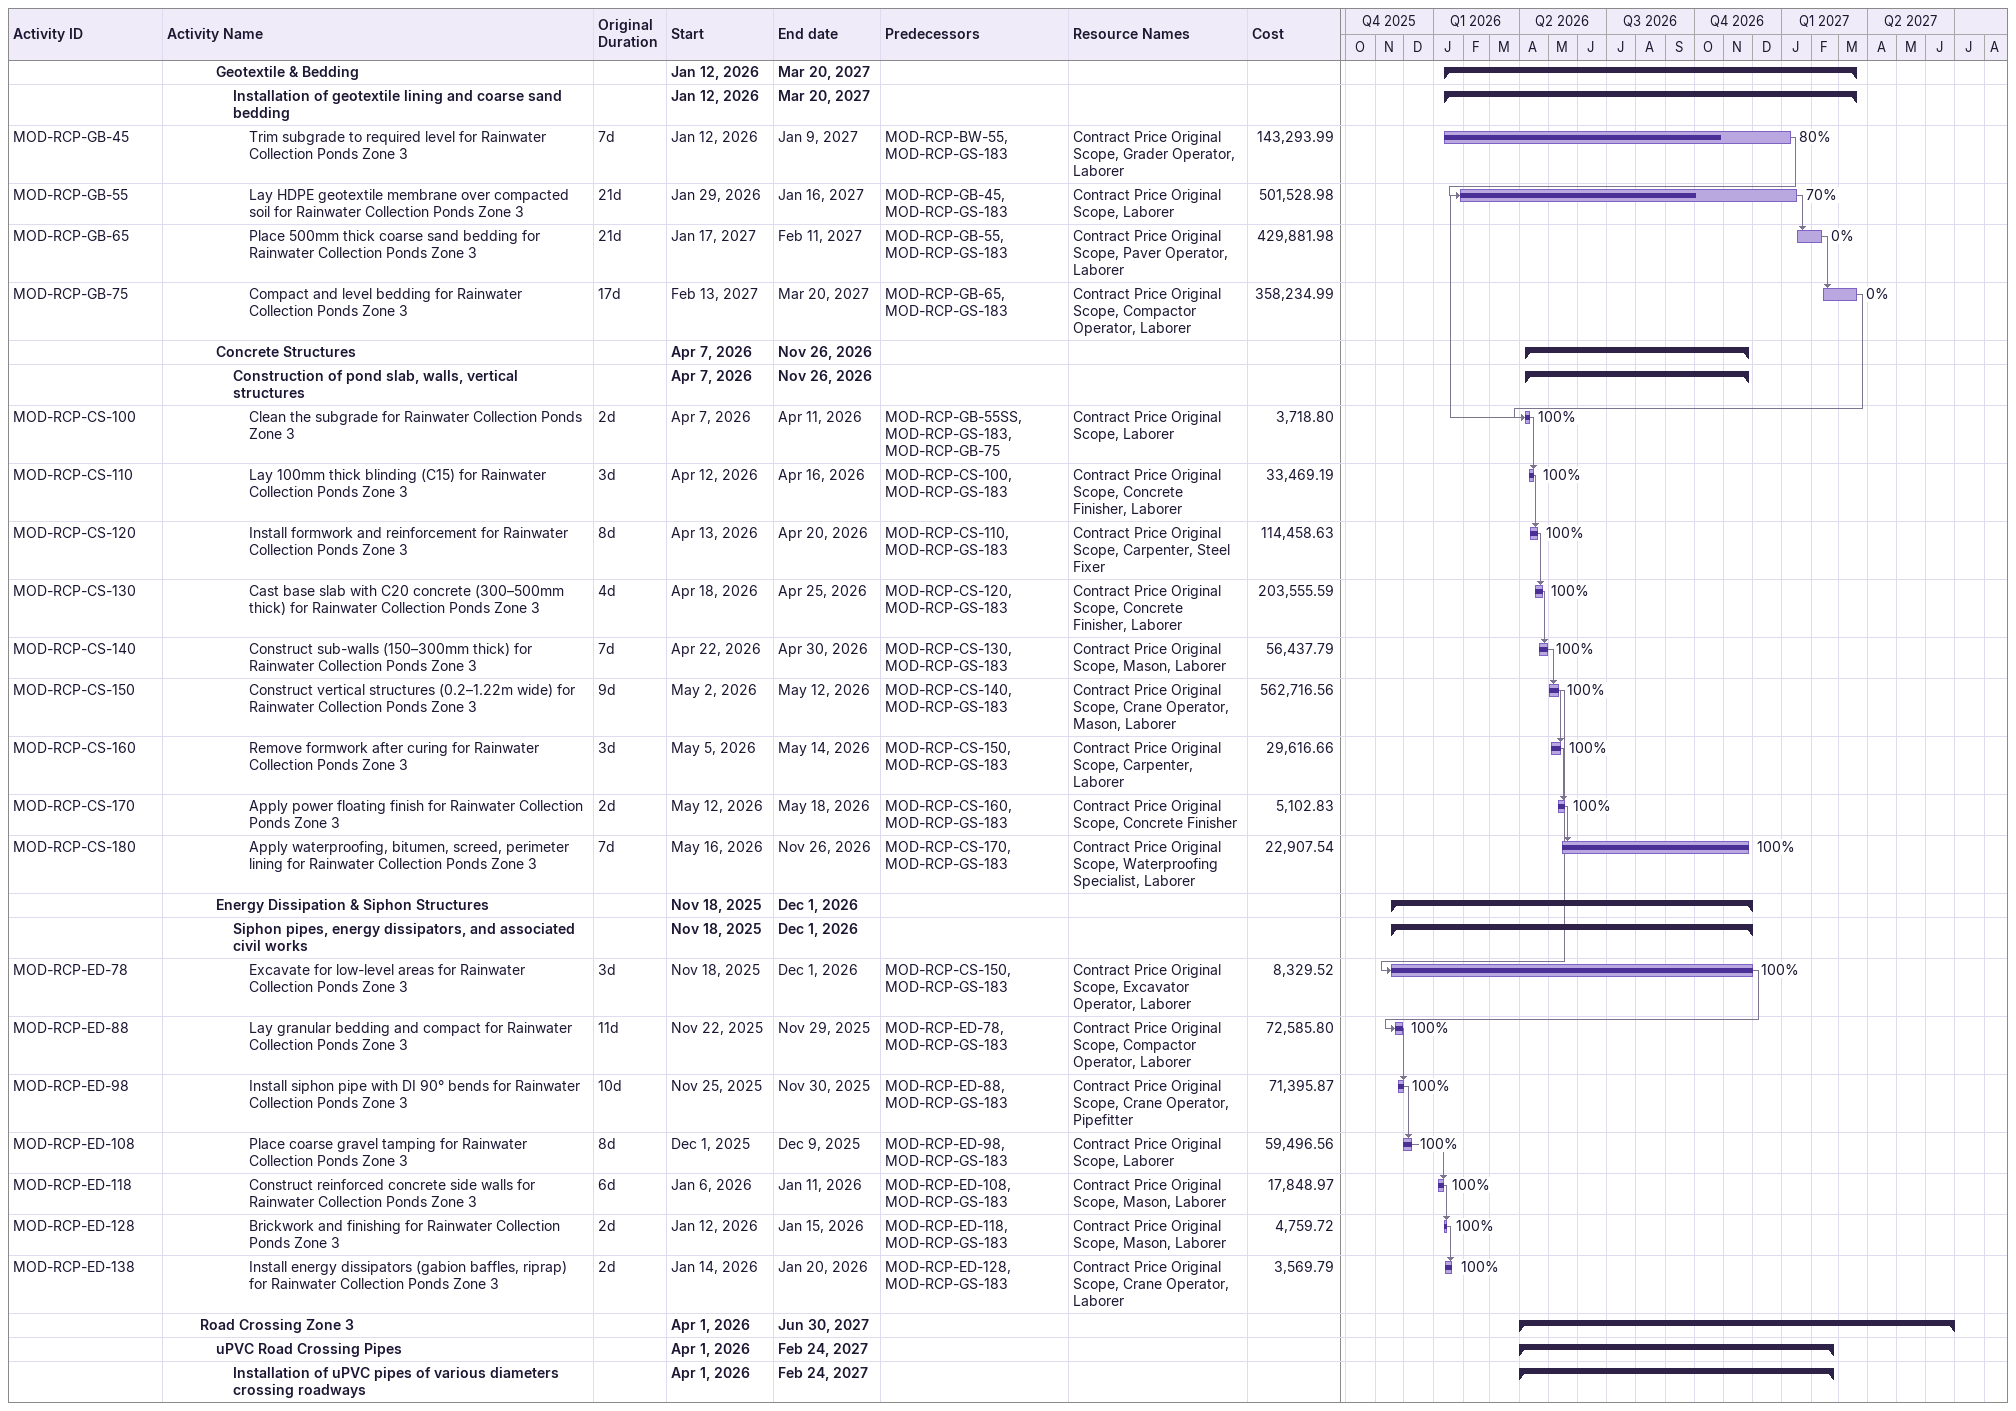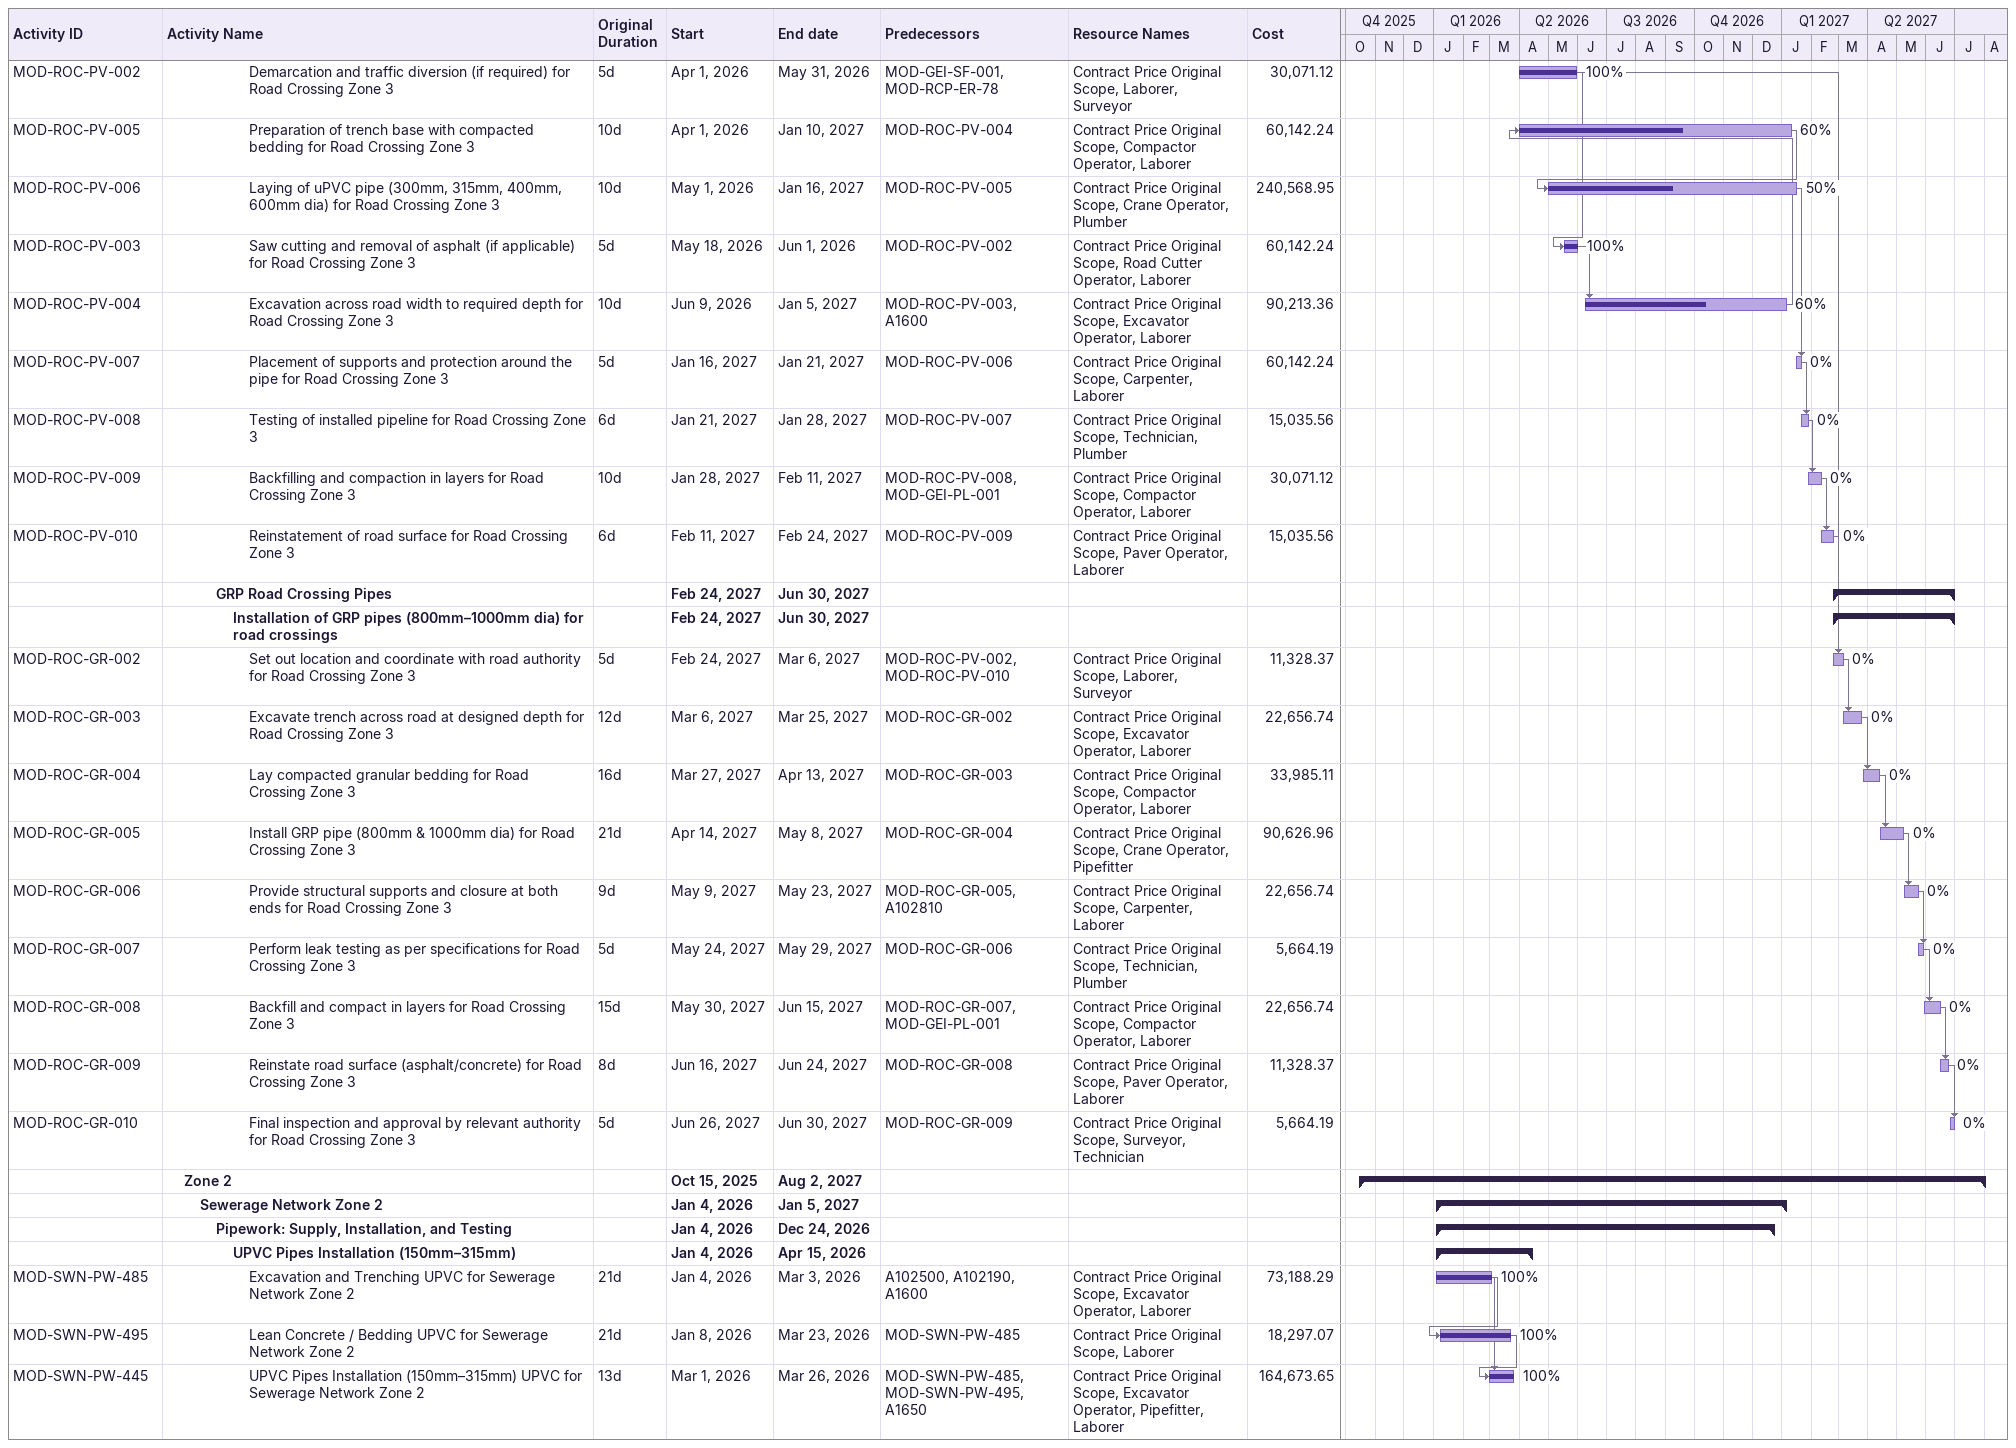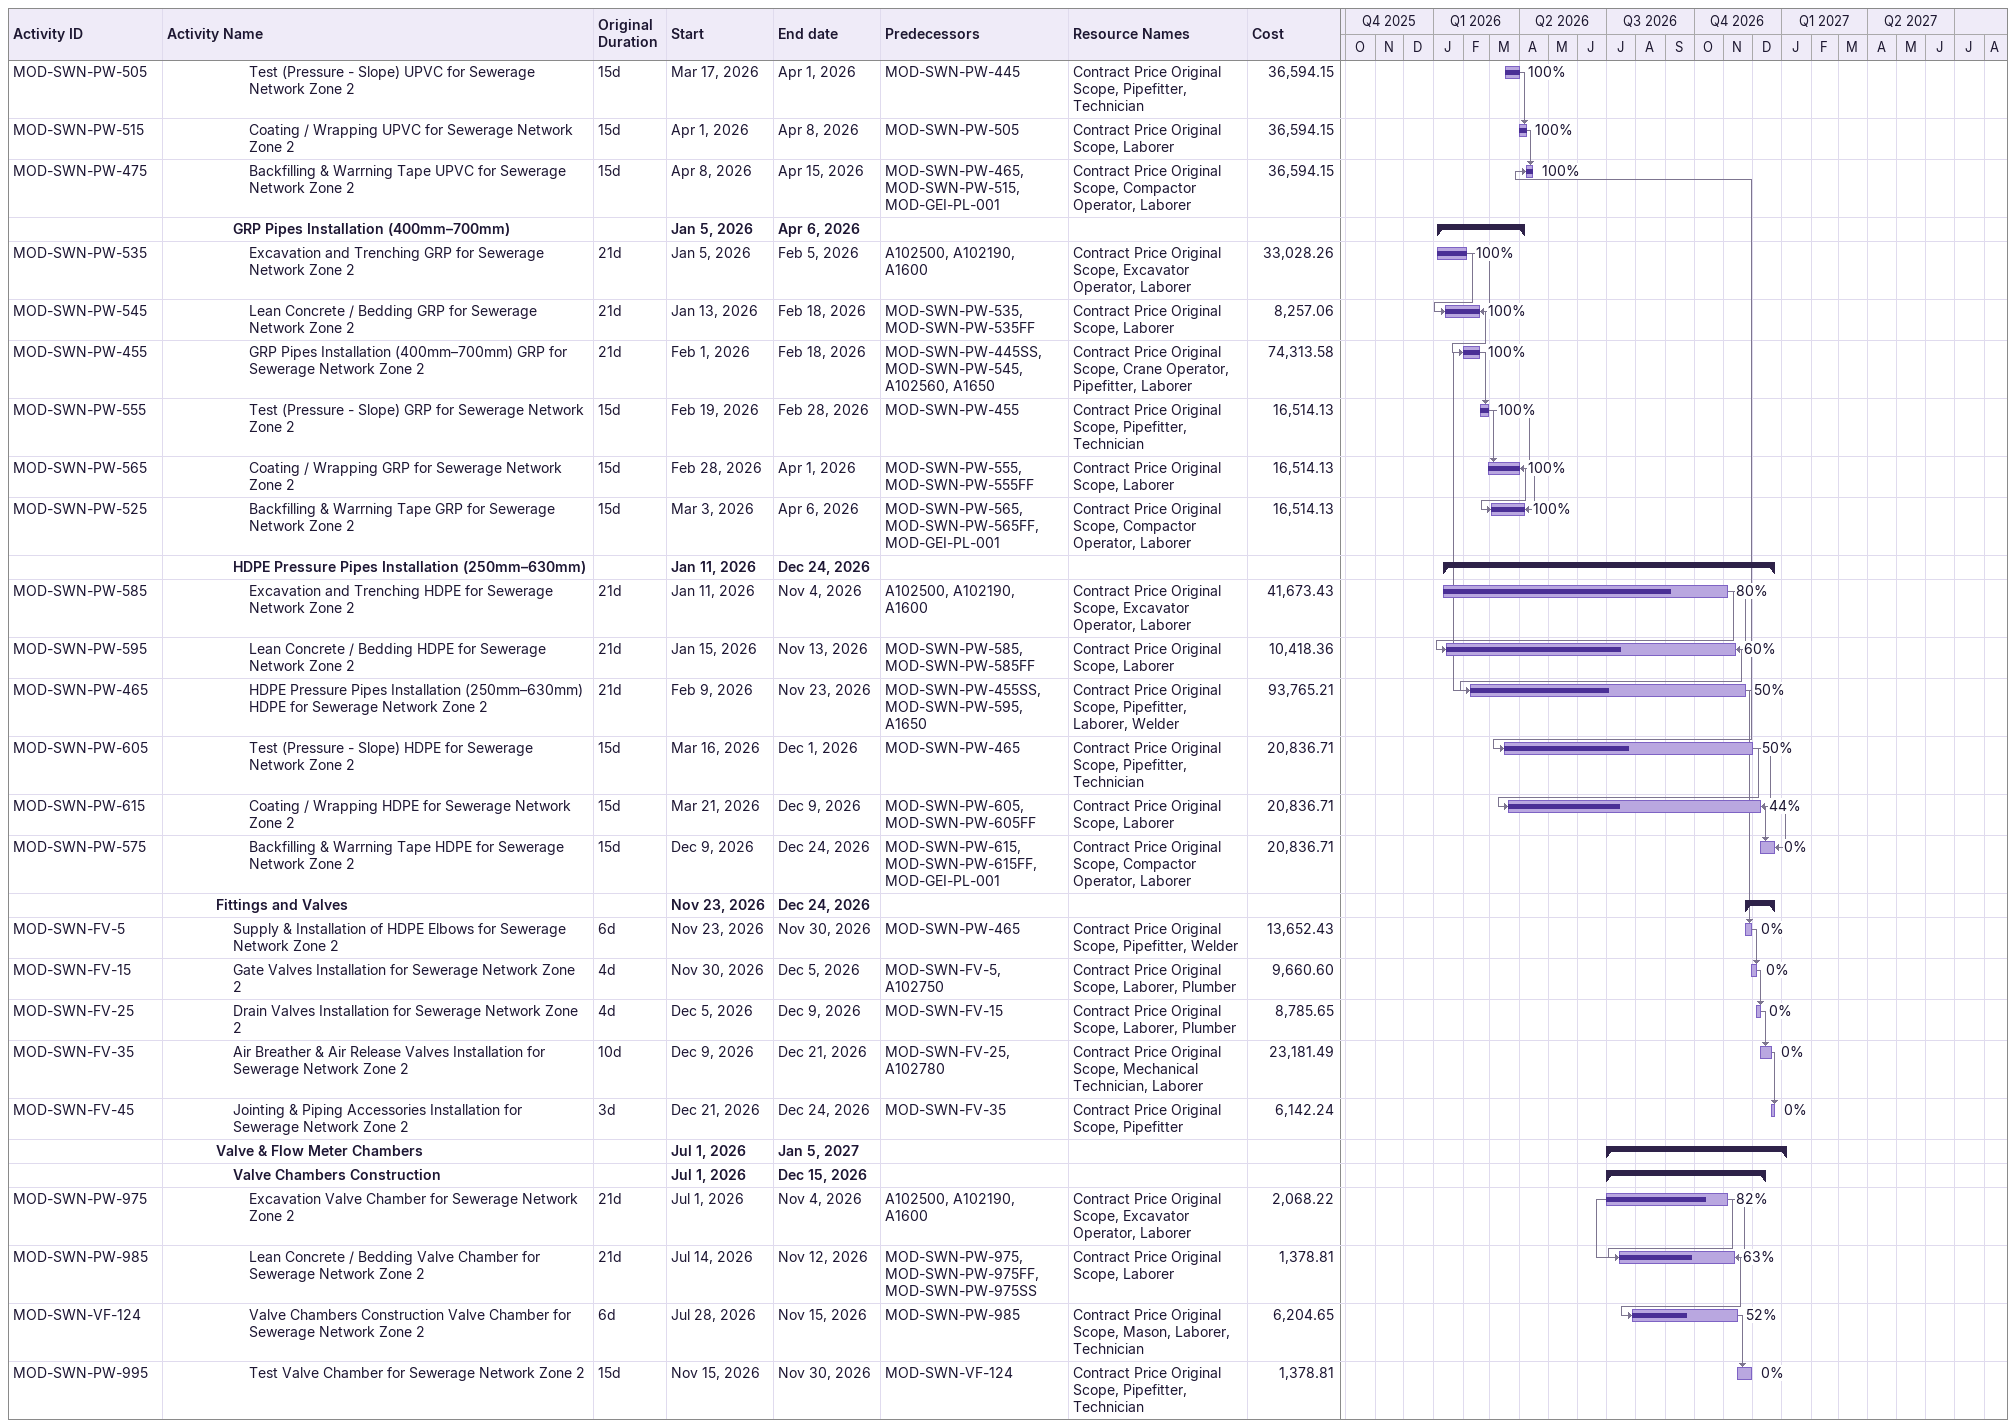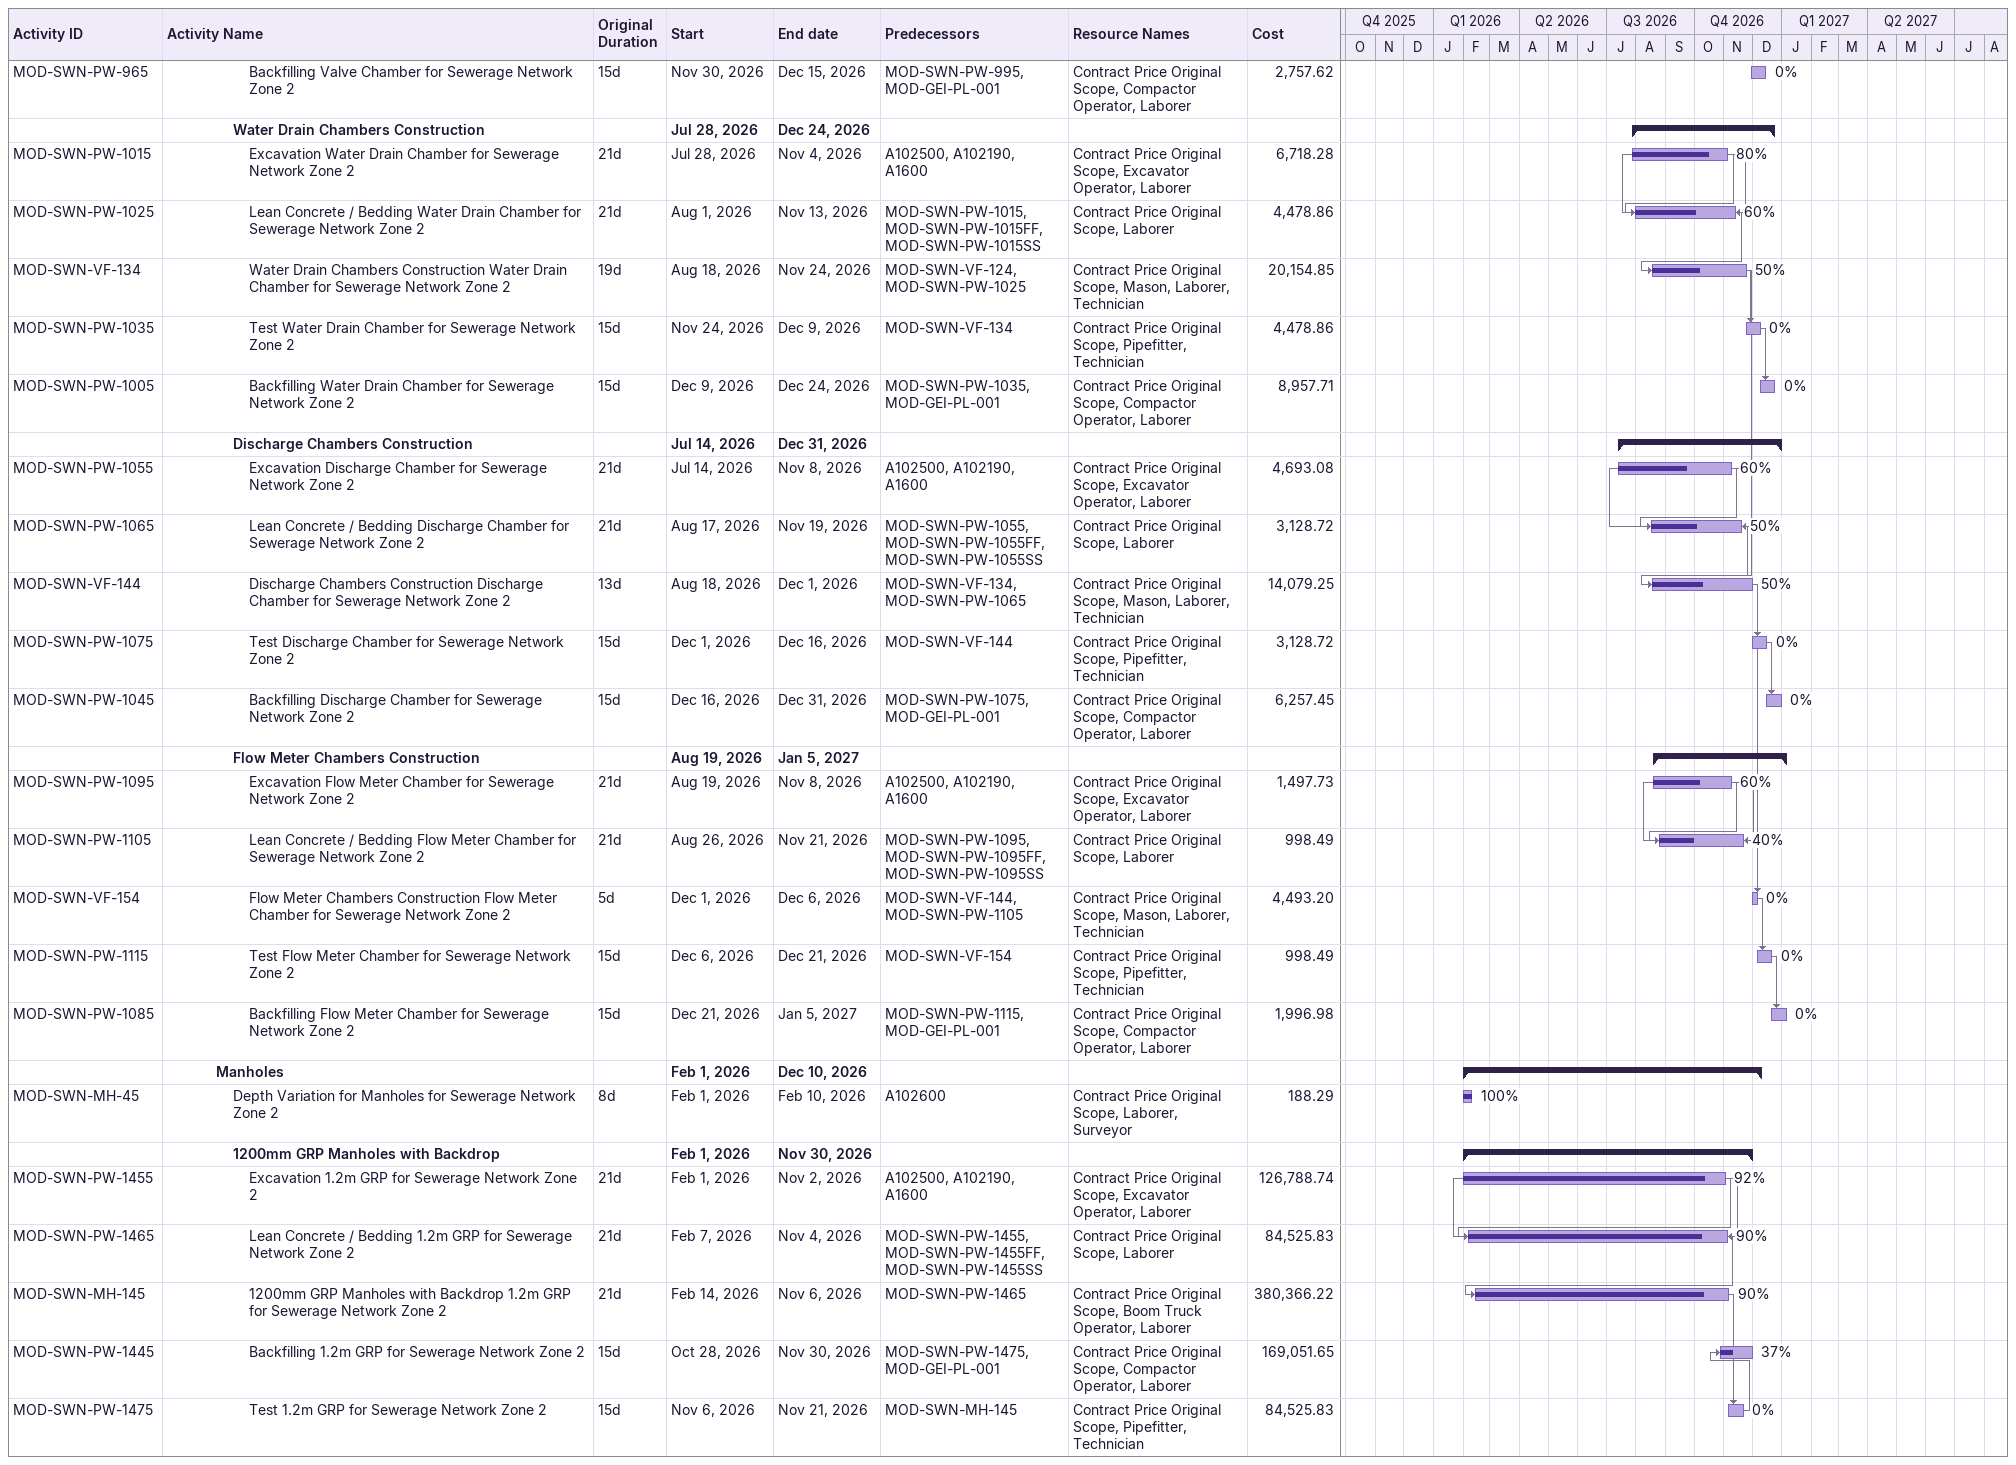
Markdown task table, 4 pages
| ID | Level | Task | Original duration | Start | Finish | Predecessors | Resources | % complete | Cost |
|---|---|---|---|---|---|---|---|---|---|
|  | 4 | **Geotextile & Bedding** |  | 2026-01-12 | 2027-03-20 |  |  |  |  |
|  | 5 | **Installation of geotextile lining and coarse sand bedding** |  | 2026-01-12 | 2027-03-20 |  |  |  |  |
| MOD-RCP-GB-45 | 6 | Trim subgrade to required level for Rainwater Collection Ponds Zone 3 | 7d | 2026-01-12 | 2027-01-09 | MOD-RCP-BW-55, MOD-RCP-GS-183 | Contract Price Original Scope, Grader Operator, Laborer | 80 | 143293.99 |
| MOD-RCP-GB-55 | 6 | Lay HDPE geotextile membrane over compacted soil for Rainwater Collection Ponds Zone 3 | 21d | 2026-01-29 | 2027-01-16 | MOD-RCP-GB-45, MOD-RCP-GS-183 | Contract Price Original Scope, Laborer | 70 | 501528.98 |
| MOD-RCP-GB-65 | 6 | Place 500mm thick coarse sand bedding for Rainwater Collection Ponds Zone 3 | 21d | 2027-01-17 | 2027-02-11 | MOD-RCP-GB-55, MOD-RCP-GS-183 | Contract Price Original Scope, Paver Operator, Laborer | 0 | 429881.98 |
| MOD-RCP-GB-75 | 6 | Compact and level bedding for Rainwater Collection Ponds Zone 3 | 17d | 2027-02-13 | 2027-03-20 | MOD-RCP-GB-65, MOD-RCP-GS-183 | Contract Price Original Scope, Compactor Operator, Laborer | 0 | 358234.99 |
|  | 4 | **Concrete Structures** |  | 2026-04-07 | 2026-11-26 |  |  |  |  |
|  | 5 | **Construction of pond slab, walls, vertical structures** |  | 2026-04-07 | 2026-11-26 |  |  |  |  |
| MOD-RCP-CS-100 | 6 | Clean the subgrade for Rainwater Collection Ponds Zone 3 | 2d | 2026-04-07 | 2026-04-11 | MOD-RCP-GB-55SS, MOD-RCP-GS-183, MOD-RCP-GB-75 | Contract Price Original Scope, Laborer | 100 | 3718.80 |
| MOD-RCP-CS-110 | 6 | Lay 100mm thick blinding (C15) for Rainwater Collection Ponds Zone 3 | 3d | 2026-04-12 | 2026-04-16 | MOD-RCP-CS-100, MOD-RCP-GS-183 | Contract Price Original Scope, Concrete Finisher, Laborer | 100 | 33469.19 |
| MOD-RCP-CS-120 | 6 | Install formwork and reinforcement for Rainwater Collection Ponds Zone 3 | 8d | 2026-04-13 | 2026-04-20 | MOD-RCP-CS-110, MOD-RCP-GS-183 | Contract Price Original Scope, Carpenter, Steel Fixer | 100 | 114458.63 |
| MOD-RCP-CS-130 | 6 | Cast base slab with C20 concrete (300–500mm thick) for Rainwater Collection Ponds Zone 3 | 4d | 2026-04-18 | 2026-04-25 | MOD-RCP-CS-120, MOD-RCP-GS-183 | Contract Price Original Scope, Concrete Finisher, Laborer | 100 | 203555.59 |
| MOD-RCP-CS-140 | 6 | Construct sub-walls (150–300mm thick) for Rainwater Collection Ponds Zone 3 | 7d | 2026-04-22 | 2026-04-30 | MOD-RCP-CS-130, MOD-RCP-GS-183 | Contract Price Original Scope, Mason, Laborer | 100 | 56437.79 |
| MOD-RCP-CS-150 | 6 | Construct vertical structures (0.2–1.22m wide) for Rainwater Collection Ponds Zone 3 | 9d | 2026-05-02 | 2026-05-12 | MOD-RCP-CS-140, MOD-RCP-GS-183 | Contract Price Original Scope, Crane Operator, Mason, Laborer | 100 | 562716.56 |
| MOD-RCP-CS-160 | 6 | Remove formwork after curing for Rainwater Collection Ponds Zone 3 | 3d | 2026-05-05 | 2026-05-14 | MOD-RCP-CS-150, MOD-RCP-GS-183 | Contract Price Original Scope, Carpenter, Laborer | 100 | 29616.66 |
| MOD-RCP-CS-170 | 6 | Apply power floating finish for Rainwater Collection Ponds Zone 3 | 2d | 2026-05-12 | 2026-05-18 | MOD-RCP-CS-160, MOD-RCP-GS-183 | Contract Price Original Scope, Concrete Finisher | 100 | 5102.83 |
| MOD-RCP-CS-180 | 6 | Apply waterproofing, bitumen, screed, perimeter lining for Rainwater Collection Ponds Zone 3 | 7d | 2026-05-16 | 2026-11-26 | MOD-RCP-CS-170, MOD-RCP-GS-183 | Contract Price Original Scope, Waterproofing Specialist, Laborer | 100 | 22907.54 |
|  | 4 | **Energy Dissipation & Siphon Structures** |  | 2025-11-18 | 2026-12-01 |  |  |  |  |
|  | 5 | **Siphon pipes, energy dissipators, and associated civil works** |  | 2025-11-18 | 2026-12-01 |  |  |  |  |
| MOD-RCP-ED-78 | 6 | Excavate for low-level areas for Rainwater Collection Ponds Zone 3 | 3d | 2025-11-18 | 2026-12-01 | MOD-RCP-CS-150, MOD-RCP-GS-183 | Contract Price Original Scope, Excavator Operator, Laborer | 100 | 8329.52 |
| MOD-RCP-ED-88 | 6 | Lay granular bedding and compact for Rainwater Collection Ponds Zone 3 | 11d | 2025-11-22 | 2025-11-29 | MOD-RCP-ED-78, MOD-RCP-GS-183 | Contract Price Original Scope, Compactor Operator, Laborer | 100 | 72585.80 |
| MOD-RCP-ED-98 | 6 | Install siphon pipe with DI 90° bends for Rainwater Collection Ponds Zone 3 | 10d | 2025-11-25 | 2025-11-30 | MOD-RCP-ED-88, MOD-RCP-GS-183 | Contract Price Original Scope, Crane Operator, Pipefitter | 100 | 71395.87 |
| MOD-RCP-ED-108 | 6 | Place coarse gravel tamping for Rainwater Collection Ponds Zone 3 | 8d | 2025-12-01 | 2025-12-09 | MOD-RCP-ED-98, MOD-RCP-GS-183 | Contract Price Original Scope, Laborer | 100 | 59496.56 |
| MOD-RCP-ED-118 | 6 | Construct reinforced concrete side walls for Rainwater Collection Ponds Zone 3 | 6d | 2026-01-06 | 2026-01-11 | MOD-RCP-ED-108, MOD-RCP-GS-183 | Contract Price Original Scope, Mason, Laborer | 100 | 17848.97 |
| MOD-RCP-ED-128 | 6 | Brickwork and finishing for Rainwater Collection Ponds Zone 3 | 2d | 2026-01-12 | 2026-01-15 | MOD-RCP-ED-118, MOD-RCP-GS-183 | Contract Price Original Scope, Mason, Laborer | 100 | 4759.72 |
| MOD-RCP-ED-138 | 6 | Install energy dissipators (gabion baffles, riprap) for Rainwater Collection Ponds Zone 3 | 2d | 2026-01-14 | 2026-01-20 | MOD-RCP-ED-128, MOD-RCP-GS-183 | Contract Price Original Scope, Crane Operator, Laborer | 100 | 3569.79 |
|  | 3 | **Road Crossing Zone 3** |  | 2026-04-01 | 2027-06-30 |  |  |  |  |
|  | 4 | **uPVC Road Crossing Pipes** |  | 2026-04-01 | 2027-02-24 |  |  |  |  |
|  | 5 | **Installation of uPVC pipes of various diameters crossing roadways** |  | 2026-04-01 | 2027-02-24 |  |  |  |  |
| MOD-ROC-PV-002 | 6 | Demarcation and traffic diversion (if required) for Road Crossing Zone 3 | 5d | 2026-04-01 | 2026-05-31 | MOD-GEI-SF-001, MOD-RCP-ER-78 | Contract Price Original Scope, Laborer, Surveyor | 100 | 30071.12 |
| MOD-ROC-PV-005 | 6 | Preparation of trench base with compacted bedding for Road Crossing Zone 3 | 10d | 2026-04-01 | 2027-01-10 | MOD-ROC-PV-004 | Contract Price Original Scope, Compactor Operator, Laborer | 60 | 60142.24 |
| MOD-ROC-PV-006 | 6 | Laying of uPVC pipe (300mm, 315mm, 400mm, 600mm dia) for Road Crossing Zone 3 | 10d | 2026-05-01 | 2027-01-16 | MOD-ROC-PV-005 | Contract Price Original Scope, Crane Operator, Plumber | 50 | 240568.95 |
| MOD-ROC-PV-003 | 6 | Saw cutting and removal of asphalt (if applicable) for Road Crossing Zone 3 | 5d | 2026-05-18 | 2026-06-01 | MOD-ROC-PV-002 | Contract Price Original Scope, Road Cutter Operator, Laborer | 100 | 60142.24 |
| MOD-ROC-PV-004 | 6 | Excavation across road width to required depth for Road Crossing Zone 3 | 10d | 2026-06-09 | 2027-01-05 | MOD-ROC-PV-003, A1600 | Contract Price Original Scope, Excavator Operator, Laborer | 60 | 90213.36 |
| MOD-ROC-PV-007 | 6 | Placement of supports and protection around the pipe for Road Crossing Zone 3 | 5d | 2027-01-16 | 2027-01-21 | MOD-ROC-PV-006 | Contract Price Original Scope, Carpenter, Laborer | 0 | 60142.24 |
| MOD-ROC-PV-008 | 6 | Testing of installed pipeline for Road Crossing Zone 3 | 6d | 2027-01-21 | 2027-01-28 | MOD-ROC-PV-007 | Contract Price Original Scope, Technician, Plumber | 0 | 15035.56 |
| MOD-ROC-PV-009 | 6 | Backfilling and compaction in layers for Road Crossing Zone 3 | 10d | 2027-01-28 | 2027-02-11 | MOD-ROC-PV-008, MOD-GEI-PL-001 | Contract Price Original Scope, Compactor Operator, Laborer | 0 | 30071.12 |
| MOD-ROC-PV-010 | 6 | Reinstatement of road surface for Road Crossing Zone 3 | 6d | 2027-02-11 | 2027-02-24 | MOD-ROC-PV-009 | Contract Price Original Scope, Paver Operator, Laborer | 0 | 15035.56 |
|  | 4 | **GRP Road Crossing Pipes** |  | 2027-02-24 | 2027-06-30 |  |  |  |  |
|  | 5 | **Installation of GRP pipes (800mm–1000mm dia) for road crossings** |  | 2027-02-24 | 2027-06-30 |  |  |  |  |
| MOD-ROC-GR-002 | 6 | Set out location and coordinate with road authority for Road Crossing Zone 3 | 5d | 2027-02-24 | 2027-03-06 | MOD-ROC-PV-002, MOD-ROC-PV-010 | Contract Price Original Scope, Laborer, Surveyor | 0 | 11328.37 |
| MOD-ROC-GR-003 | 6 | Excavate trench across road at designed depth for Road Crossing Zone 3 | 12d | 2027-03-06 | 2027-03-25 | MOD-ROC-GR-002 | Contract Price Original Scope, Excavator Operator, Laborer | 0 | 22656.74 |
| MOD-ROC-GR-004 | 6 | Lay compacted granular bedding for Road Crossing Zone 3 | 16d | 2027-03-27 | 2027-04-13 | MOD-ROC-GR-003 | Contract Price Original Scope, Compactor Operator, Laborer | 0 | 33985.11 |
| MOD-ROC-GR-005 | 6 | Install GRP pipe (800mm & 1000mm dia) for Road Crossing Zone 3 | 21d | 2027-04-14 | 2027-05-08 | MOD-ROC-GR-004 | Contract Price Original Scope, Crane Operator, Pipefitter | 0 | 90626.96 |
| MOD-ROC-GR-006 | 6 | Provide structural supports and closure at both ends for Road Crossing Zone 3 | 9d | 2027-05-09 | 2027-05-23 | MOD-ROC-GR-005, A102810 | Contract Price Original Scope, Carpenter, Laborer | 0 | 22656.74 |
| MOD-ROC-GR-007 | 6 | Perform leak testing as per specifications for Road Crossing Zone 3 | 5d | 2027-05-24 | 2027-05-29 | MOD-ROC-GR-006 | Contract Price Original Scope, Technician, Plumber | 0 | 5664.19 |
| MOD-ROC-GR-008 | 6 | Backfill and compact in layers for Road Crossing Zone 3 | 15d | 2027-05-30 | 2027-06-15 | MOD-ROC-GR-007, MOD-GEI-PL-001 | Contract Price Original Scope, Compactor Operator, Laborer | 0 | 22656.74 |
| MOD-ROC-GR-009 | 6 | Reinstate road surface (asphalt/concrete) for Road Crossing Zone 3 | 8d | 2027-06-16 | 2027-06-24 | MOD-ROC-GR-008 | Contract Price Original Scope, Paver Operator, Laborer | 0 | 11328.37 |
| MOD-ROC-GR-010 | 6 | Final inspection and approval by relevant authority for Road Crossing Zone 3 | 5d | 2027-06-26 | 2027-06-30 | MOD-ROC-GR-009 | Contract Price Original Scope, Surveyor, Technician | 0 | 5664.19 |
|  | 2 | **Zone 2** |  | 2025-10-15 | 2027-08-02 |  |  |  |  |
|  | 3 | **Sewerage Network Zone 2** |  | 2026-01-04 | 2027-01-05 |  |  |  |  |
|  | 4 | **Pipework: Supply, Installation, and Testing** |  | 2026-01-04 | 2026-12-24 |  |  |  |  |
|  | 5 | **UPVC Pipes Installation (150mm–315mm)** |  | 2026-01-04 | 2026-04-15 |  |  |  |  |
| MOD-SWN-PW-485 | 6 | Excavation and Trenching UPVC for Sewerage Network Zone 2 | 21d | 2026-01-04 | 2026-03-03 | A102500, A102190, A1600 | Contract Price Original Scope, Excavator Operator, Laborer | 100 | 73188.29 |
| MOD-SWN-PW-495 | 6 | Lean Concrete / Bedding UPVC for Sewerage Network Zone 2 | 21d | 2026-01-08 | 2026-03-23 | MOD-SWN-PW-485 | Contract Price Original Scope, Laborer | 100 | 18297.07 |
| MOD-SWN-PW-445 | 6 | UPVC Pipes Installation (150mm–315mm) UPVC for Sewerage Network Zone 2 | 13d | 2026-03-01 | 2026-03-26 | MOD-SWN-PW-485, MOD-SWN-PW-495, A1650 | Contract Price Original Scope, Excavator Operator, Pipefitter, Laborer | 100 | 164673.65 |
| MOD-SWN-PW-505 | 6 | Test (Pressure - Slope) UPVC for Sewerage Network Zone 2 | 15d | 2026-03-17 | 2026-04-01 | MOD-SWN-PW-445 | Contract Price Original Scope, Pipefitter, Technician | 100 | 36594.15 |
| MOD-SWN-PW-515 | 6 | Coating / Wrapping UPVC for Sewerage Network Zone 2 | 15d | 2026-04-01 | 2026-04-08 | MOD-SWN-PW-505 | Contract Price Original Scope, Laborer | 100 | 36594.15 |
| MOD-SWN-PW-475 | 6 | Backfilling & Warrning Tape UPVC for Sewerage Network Zone 2 | 15d | 2026-04-08 | 2026-04-15 | MOD-SWN-PW-465, MOD-SWN-PW-515, MOD-GEI-PL-001 | Contract Price Original Scope, Compactor Operator, Laborer | 100 | 36594.15 |
|  | 5 | **GRP Pipes Installation (400mm–700mm)** |  | 2026-01-05 | 2026-04-06 |  |  |  |  |
| MOD-SWN-PW-535 | 6 | Excavation and Trenching GRP for Sewerage Network Zone 2 | 21d | 2026-01-05 | 2026-02-05 | A102500, A102190, A1600 | Contract Price Original Scope, Excavator Operator, Laborer | 100 | 33028.26 |
| MOD-SWN-PW-545 | 6 | Lean Concrete / Bedding GRP for Sewerage Network Zone 2 | 21d | 2026-01-13 | 2026-02-18 | MOD-SWN-PW-535, MOD-SWN-PW-535FF | Contract Price Original Scope, Laborer | 100 | 8257.06 |
| MOD-SWN-PW-455 | 6 | GRP Pipes Installation (400mm–700mm) GRP for Sewerage Network Zone 2 | 21d | 2026-02-01 | 2026-02-18 | MOD-SWN-PW-445SS, MOD-SWN-PW-545, A102560, A1650 | Contract Price Original Scope, Crane Operator, Pipefitter, Laborer | 100 | 74313.58 |
| MOD-SWN-PW-555 | 6 | Test (Pressure - Slope) GRP for Sewerage Network Zone 2 | 15d | 2026-02-19 | 2026-02-28 | MOD-SWN-PW-455 | Contract Price Original Scope, Pipefitter, Technician | 100 | 16514.13 |
| MOD-SWN-PW-565 | 6 | Coating / Wrapping GRP for Sewerage Network Zone 2 | 15d | 2026-02-28 | 2026-04-01 | MOD-SWN-PW-555, MOD-SWN-PW-555FF | Contract Price Original Scope, Laborer | 100 | 16514.13 |
| MOD-SWN-PW-525 | 6 | Backfilling & Warrning Tape GRP for Sewerage Network Zone 2 | 15d | 2026-03-03 | 2026-04-06 | MOD-SWN-PW-565, MOD-SWN-PW-565FF, MOD-GEI-PL-001 | Contract Price Original Scope, Compactor Operator, Laborer | 100 | 16514.13 |
|  | 5 | **HDPE Pressure Pipes Installation (250mm–630mm)** |  | 2026-01-11 | 2026-12-24 |  |  |  |  |
| MOD-SWN-PW-585 | 6 | Excavation and Trenching HDPE for Sewerage Network Zone 2 | 21d | 2026-01-11 | 2026-11-04 | A102500, A102190, A1600 | Contract Price Original Scope, Excavator Operator, Laborer | 80 | 41673.43 |
| MOD-SWN-PW-595 | 6 | Lean Concrete / Bedding HDPE for Sewerage Network Zone 2 | 21d | 2026-01-15 | 2026-11-13 | MOD-SWN-PW-585, MOD-SWN-PW-585FF | Contract Price Original Scope, Laborer | 60 | 10418.36 |
| MOD-SWN-PW-465 | 6 | HDPE Pressure Pipes Installation (250mm–630mm) HDPE for Sewerage Network Zone 2 | 21d | 2026-02-09 | 2026-11-23 | MOD-SWN-PW-455SS, MOD-SWN-PW-595, A1650 | Contract Price Original Scope, Pipefitter, Laborer, Welder | 50 | 93765.21 |
| MOD-SWN-PW-605 | 6 | Test (Pressure - Slope) HDPE for Sewerage Network Zone 2 | 15d | 2026-03-16 | 2026-12-01 | MOD-SWN-PW-465 | Contract Price Original Scope, Pipefitter, Technician | 50 | 20836.71 |
| MOD-SWN-PW-615 | 6 | Coating / Wrapping HDPE for Sewerage Network Zone 2 | 15d | 2026-03-21 | 2026-12-09 | MOD-SWN-PW-605, MOD-SWN-PW-605FF | Contract Price Original Scope, Laborer | 44 | 20836.71 |
| MOD-SWN-PW-575 | 6 | Backfilling & Warrning Tape HDPE for Sewerage Network Zone 2 | 15d | 2026-12-09 | 2026-12-24 | MOD-SWN-PW-615, MOD-SWN-PW-615FF, MOD-GEI-PL-001 | Contract Price Original Scope, Compactor Operator, Laborer | 0 | 20836.71 |
|  | 4 | **Fittings and Valves** |  | 2026-11-23 | 2026-12-24 |  |  |  |  |
| MOD-SWN-FV-5 | 5 | Supply & Installation of HDPE Elbows for Sewerage Network Zone 2 | 6d | 2026-11-23 | 2026-11-30 | MOD-SWN-PW-465 | Contract Price Original Scope, Pipefitter, Welder | 0 | 13652.43 |
| MOD-SWN-FV-15 | 5 | Gate Valves Installation for Sewerage Network Zone 2 | 4d | 2026-11-30 | 2026-12-05 | MOD-SWN-FV-5, A102750 | Contract Price Original Scope, Laborer, Plumber | 0 | 9660.60 |
| MOD-SWN-FV-25 | 5 | Drain Valves Installation for Sewerage Network Zone 2 | 4d | 2026-12-05 | 2026-12-09 | MOD-SWN-FV-15 | Contract Price Original Scope, Laborer, Plumber | 0 | 8785.65 |
| MOD-SWN-FV-35 | 5 | Air Breather & Air Release Valves Installation for Sewerage Network Zone 2 | 10d | 2026-12-09 | 2026-12-21 | MOD-SWN-FV-25, A102780 | Contract Price Original Scope, Mechanical Technician, Laborer | 0 | 23181.49 |
| MOD-SWN-FV-45 | 5 | Jointing & Piping Accessories Installation for Sewerage Network Zone 2 | 3d | 2026-12-21 | 2026-12-24 | MOD-SWN-FV-35 | Contract Price Original Scope, Pipefitter | 0 | 6142.24 |
|  | 4 | **Valve & Flow Meter Chambers** |  | 2026-07-01 | 2027-01-05 |  |  |  |  |
|  | 5 | **Valve Chambers Construction** |  | 2026-07-01 | 2026-12-15 |  |  |  |  |
| MOD-SWN-PW-975 | 6 | Excavation Valve Chamber for Sewerage Network Zone 2 | 21d | 2026-07-01 | 2026-11-04 | A102500, A102190, A1600 | Contract Price Original Scope, Excavator Operator, Laborer | 82 | 2068.22 |
| MOD-SWN-PW-985 | 6 | Lean Concrete / Bedding Valve Chamber for Sewerage Network Zone 2 | 21d | 2026-07-14 | 2026-11-12 | MOD-SWN-PW-975, MOD-SWN-PW-975FF, MOD-SWN-PW-975SS | Contract Price Original Scope, Laborer | 63 | 1378.81 |
| MOD-SWN-VF-124 | 6 | Valve Chambers Construction Valve Chamber for Sewerage Network Zone 2 | 6d | 2026-07-28 | 2026-11-15 | MOD-SWN-PW-985 | Contract Price Original Scope, Mason, Laborer, Technician | 52 | 6204.65 |
| MOD-SWN-PW-995 | 6 | Test Valve Chamber for Sewerage Network Zone 2 | 15d | 2026-11-15 | 2026-11-30 | MOD-SWN-VF-124 | Contract Price Original Scope, Pipefitter, Technician | 0 | 1378.81 |
| MOD-SWN-PW-965 | 6 | Backfilling Valve Chamber for Sewerage Network Zone 2 | 15d | 2026-11-30 | 2026-12-15 | MOD-SWN-PW-995, MOD-GEI-PL-001 | Contract Price Original Scope, Compactor Operator, Laborer | 0 | 2757.62 |
|  | 5 | **Water Drain Chambers Construction** |  | 2026-07-28 | 2026-12-24 |  |  |  |  |
| MOD-SWN-PW-1015 | 6 | Excavation Water Drain Chamber for Sewerage Network Zone 2 | 21d | 2026-07-28 | 2026-11-04 | A102500, A102190, A1600 | Contract Price Original Scope, Excavator Operator, Laborer | 80 | 6718.28 |
| MOD-SWN-PW-1025 | 6 | Lean Concrete / Bedding Water Drain Chamber for Sewerage Network Zone 2 | 21d | 2026-08-01 | 2026-11-13 | MOD-SWN-PW-1015, MOD-SWN-PW-1015FF, MOD-SWN-PW-1015SS | Contract Price Original Scope, Laborer | 60 | 4478.86 |
| MOD-SWN-VF-134 | 6 | Water Drain Chambers Construction Water Drain Chamber for Sewerage Network Zone 2 | 19d | 2026-08-18 | 2026-11-24 | MOD-SWN-VF-124, MOD-SWN-PW-1025 | Contract Price Original Scope, Mason, Laborer, Technician | 50 | 20154.85 |
| MOD-SWN-PW-1035 | 6 | Test Water Drain Chamber for Sewerage Network Zone 2 | 15d | 2026-11-24 | 2026-12-09 | MOD-SWN-VF-134 | Contract Price Original Scope, Pipefitter, Technician | 0 | 4478.86 |
| MOD-SWN-PW-1005 | 6 | Backfilling Water Drain Chamber for Sewerage Network Zone 2 | 15d | 2026-12-09 | 2026-12-24 | MOD-SWN-PW-1035, MOD-GEI-PL-001 | Contract Price Original Scope, Compactor Operator, Laborer | 0 | 8957.71 |
|  | 5 | **Discharge Chambers Construction** |  | 2026-07-14 | 2026-12-31 |  |  |  |  |
| MOD-SWN-PW-1055 | 6 | Excavation Discharge Chamber for Sewerage Network Zone 2 | 21d | 2026-07-14 | 2026-11-08 | A102500, A102190, A1600 | Contract Price Original Scope, Excavator Operator, Laborer | 60 | 4693.08 |
| MOD-SWN-PW-1065 | 6 | Lean Concrete / Bedding Discharge Chamber for Sewerage Network Zone 2 | 21d | 2026-08-17 | 2026-11-19 | MOD-SWN-PW-1055, MOD-SWN-PW-1055FF, MOD-SWN-PW-1055SS | Contract Price Original Scope, Laborer | 50 | 3128.72 |
| MOD-SWN-VF-144 | 6 | Discharge Chambers Construction Discharge Chamber for Sewerage Network Zone 2 | 13d | 2026-08-18 | 2026-12-01 | MOD-SWN-VF-134, MOD-SWN-PW-1065 | Contract Price Original Scope, Mason, Laborer, Technician | 50 | 14079.25 |
| MOD-SWN-PW-1075 | 6 | Test Discharge Chamber for Sewerage Network Zone 2 | 15d | 2026-12-01 | 2026-12-16 | MOD-SWN-VF-144 | Contract Price Original Scope, Pipefitter, Technician | 0 | 3128.72 |
| MOD-SWN-PW-1045 | 6 | Backfilling Discharge Chamber for Sewerage Network Zone 2 | 15d | 2026-12-16 | 2026-12-31 | MOD-SWN-PW-1075, MOD-GEI-PL-001 | Contract Price Original Scope, Compactor Operator, Laborer | 0 | 6257.45 |
|  | 5 | **Flow Meter Chambers Construction** |  | 2026-08-19 | 2027-01-05 |  |  |  |  |
| MOD-SWN-PW-1095 | 6 | Excavation Flow Meter Chamber for Sewerage Network Zone 2 | 21d | 2026-08-19 | 2026-11-08 | A102500, A102190, A1600 | Contract Price Original Scope, Excavator Operator, Laborer | 60 | 1497.73 |
| MOD-SWN-PW-1105 | 6 | Lean Concrete / Bedding Flow Meter Chamber for Sewerage Network Zone 2 | 21d | 2026-08-26 | 2026-11-21 | MOD-SWN-PW-1095, MOD-SWN-PW-1095FF, MOD-SWN-PW-1095SS | Contract Price Original Scope, Laborer | 40 | 998.49 |
| MOD-SWN-VF-154 | 6 | Flow Meter Chambers Construction Flow Meter Chamber for Sewerage Network Zone 2 | 5d | 2026-12-01 | 2026-12-06 | MOD-SWN-VF-144, MOD-SWN-PW-1105 | Contract Price Original Scope, Mason, Laborer, Technician | 0 | 4493.20 |
| MOD-SWN-PW-1115 | 6 | Test Flow Meter Chamber for Sewerage Network Zone 2 | 15d | 2026-12-06 | 2026-12-21 | MOD-SWN-VF-154 | Contract Price Original Scope, Pipefitter, Technician | 0 | 998.49 |
| MOD-SWN-PW-1085 | 6 | Backfilling Flow Meter Chamber for Sewerage Network Zone 2 | 15d | 2026-12-21 | 2027-01-05 | MOD-SWN-PW-1115, MOD-GEI-PL-001 | Contract Price Original Scope, Compactor Operator, Laborer | 0 | 1996.98 |
|  | 4 | **Manholes** |  | 2026-02-01 | 2026-12-10 |  |  |  |  |
| MOD-SWN-MH-45 | 5 | Depth Variation for Manholes for Sewerage Network Zone 2 | 8d | 2026-02-01 | 2026-02-10 | A102600 | Contract Price Original Scope, Laborer, Surveyor | 100 | 188.29 |
|  | 5 | **1200mm GRP Manholes with Backdrop** |  | 2026-02-01 | 2026-11-30 |  |  |  |  |
| MOD-SWN-PW-1455 | 6 | Excavation 1.2m GRP for Sewerage Network Zone 2 | 21d | 2026-02-01 | 2026-11-02 | A102500, A102190, A1600 | Contract Price Original Scope, Excavator Operator, Laborer | 92 | 126788.74 |
| MOD-SWN-PW-1465 | 6 | Lean Concrete / Bedding 1.2m GRP for Sewerage Network Zone 2 | 21d | 2026-02-07 | 2026-11-04 | MOD-SWN-PW-1455, MOD-SWN-PW-1455FF, MOD-SWN-PW-1455SS | Contract Price Original Scope, Laborer | 90 | 84525.83 |
| MOD-SWN-MH-145 | 6 | 1200mm GRP Manholes with Backdrop 1.2m GRP for Sewerage Network Zone 2 | 21d | 2026-02-14 | 2026-11-06 | MOD-SWN-PW-1465 | Contract Price Original Scope, Boom Truck Operator, Laborer | 90 | 380366.22 |
| MOD-SWN-PW-1445 | 6 | Backfilling 1.2m GRP for Sewerage Network Zone 2 | 15d | 2026-10-28 | 2026-11-30 | MOD-SWN-PW-1475, MOD-GEI-PL-001 | Contract Price Original Scope, Compactor Operator, Laborer | 37 | 169051.65 |
| MOD-SWN-PW-1475 | 6 | Test 1.2m GRP for Sewerage Network Zone 2 | 15d | 2026-11-06 | 2026-11-21 | MOD-SWN-MH-145 | Contract Price Original Scope, Pipefitter, Technician | 0 | 84525.83 |
